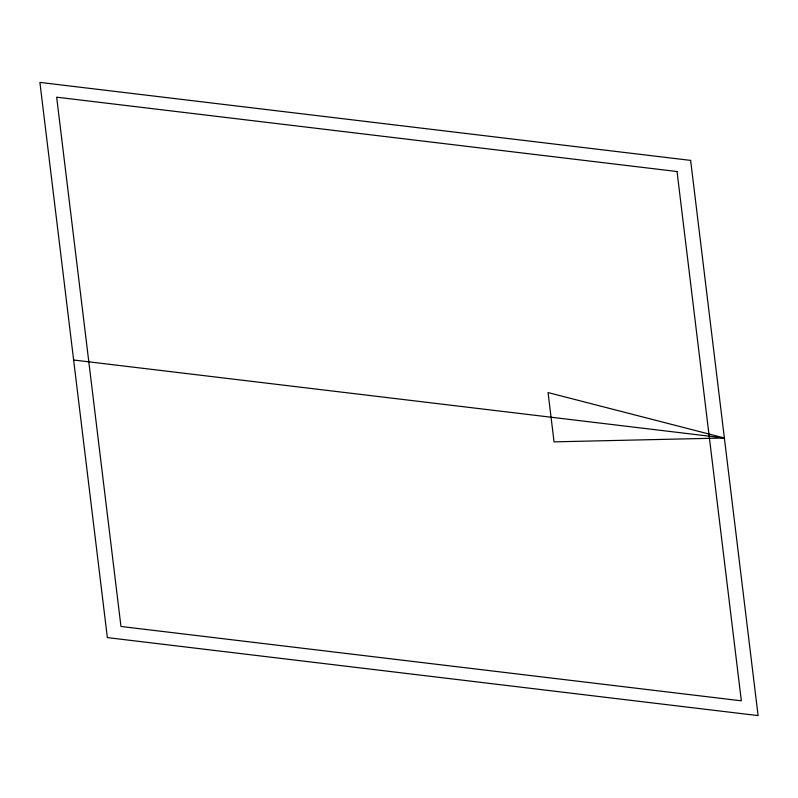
<?xml version="1.0" encoding="UTF-8"?>
<svg xmlns="http://www.w3.org/2000/svg" width="798" height="798" viewBox="0 0 798 798"><rect width="100%" height="100%" fill="white"/><g stroke="black" fill="none" stroke-linecap="round" stroke-linejoin="round"><path stroke-width="1.2" d="M724.365 437.992L554.051 441.863L548.056 392.576L724.365 437.992L73.635 360.008M690.639 160.398L39.9 82.403L107.361 637.602L758.1 715.597L690.639 160.398M677.033 171.53L56.658 97.186L120.967 626.47L741.342 700.814L677.033 171.53"/></g></svg>
